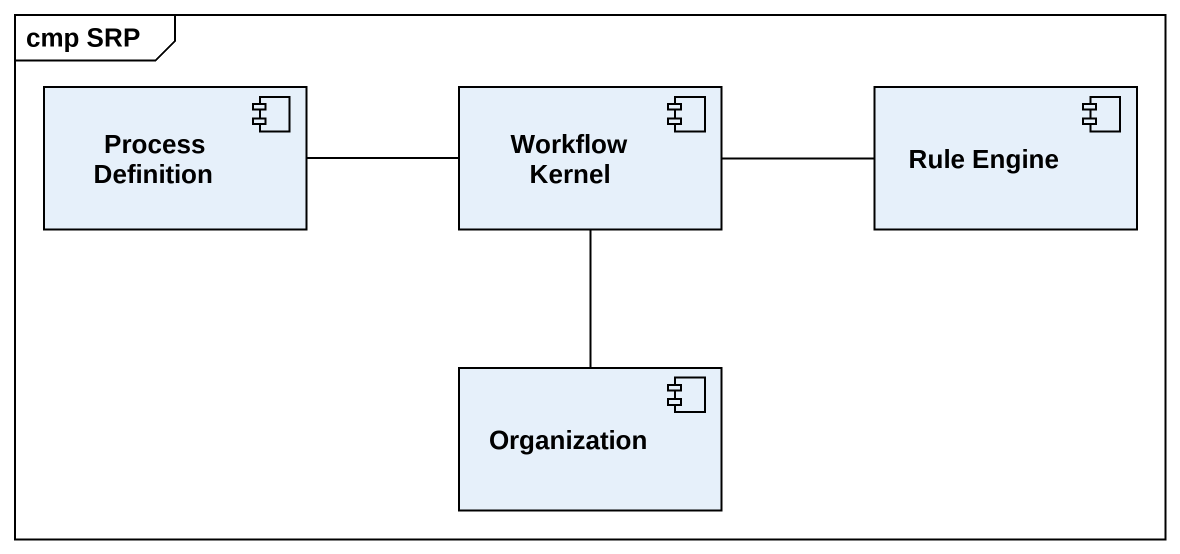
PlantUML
@startuml
mainframe cmp SRP
component "Process Definition" as Process_Definition
component "Workflow Kernel" as Workflow_Kernel
component "Rule Engine" as Rule_Engine
component Organization
Workflow_Kernel -left- Process_Definition
Workflow_Kernel -right- Rule_Engine
Workflow_Kernel -- Organization
@enduml
